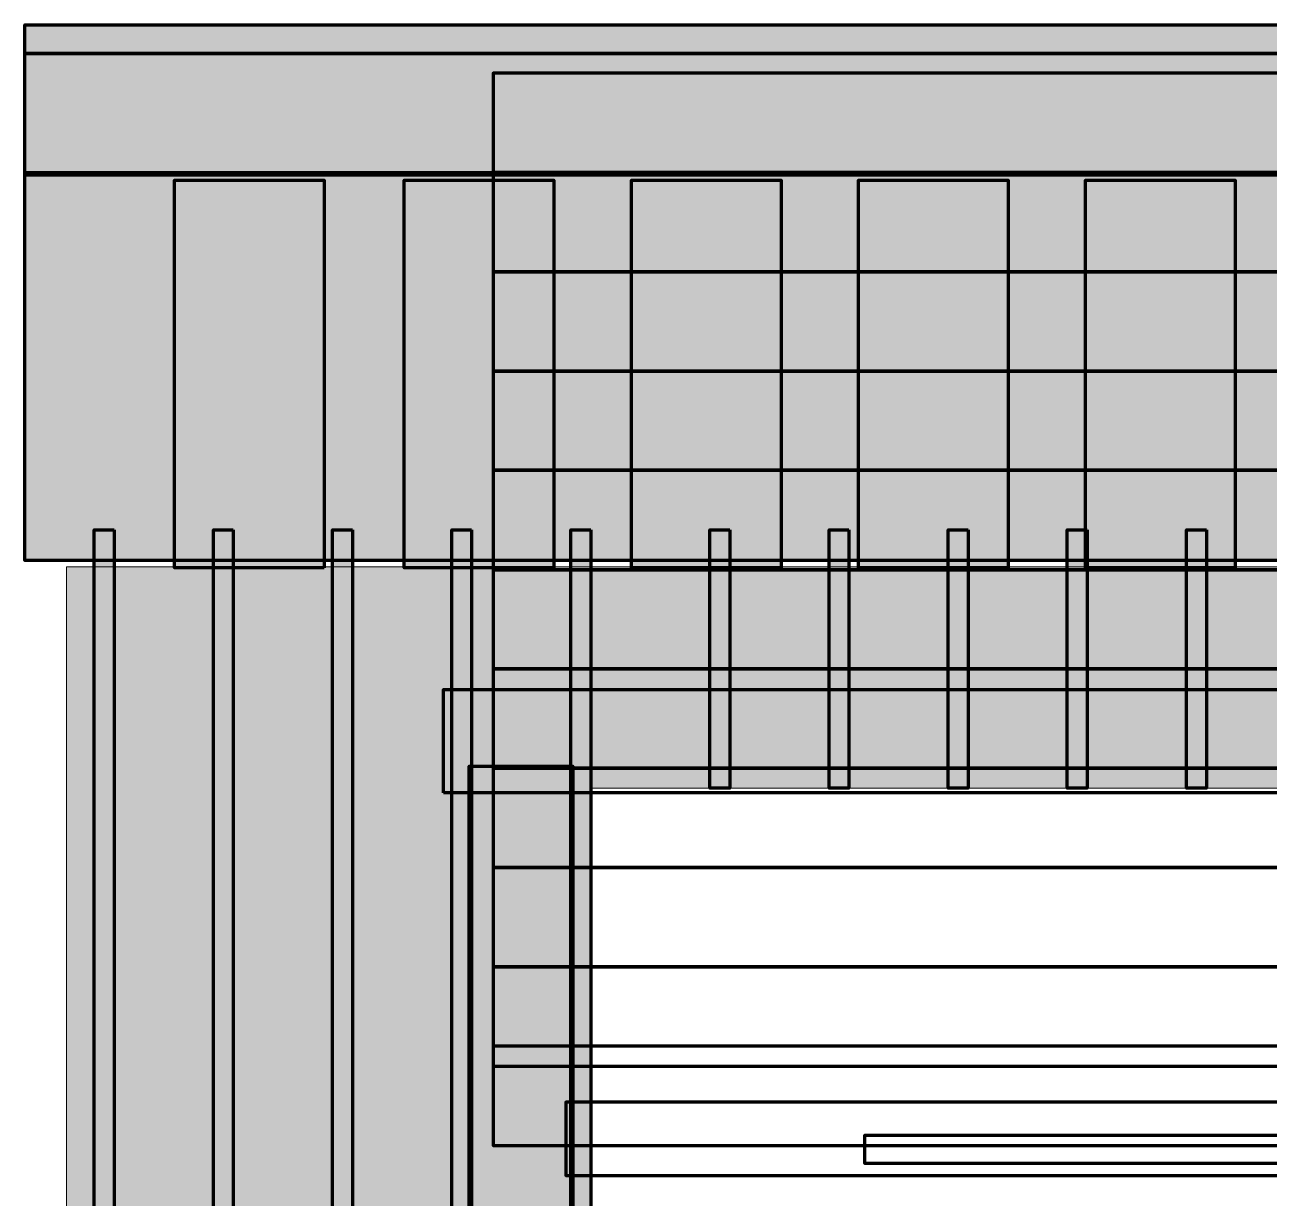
# Model space of a CAD drawing. Header units: inches. Extents: x 16.2 to 90.6, y -23.4 to 1.1.
# Drawn here: x 68.89 to 79.66, y -9.01 to 1.15 of the extents above; entities that cross this region are included whole.
import ezdxf

# ---------------------------------------------------------------- set-up
doc = ezdxf.new("R2010")
doc.units = ezdxf.units.IN
doc.header["$MEASUREMENT"] = 0
doc.layers.add('Layer 3', color=7, linetype='Continuous')

# ---------------------------------------------------------------- blocks, each defined once
blk = doc.blocks.new('block 13')
at = {"layer": 'Layer 3', "color": 7, "lineweight": 140, "true_color": 0xffffff}
for points in [[(85.656, 0.727), (72.94, 0.727), (72.94, -0.132), (85.656, -0.132), (85.656, 0.727)], [(85.656, -0.132), (72.94, -0.132), (72.94, -0.991), (85.656, -0.991), (85.656, -0.132)], [(85.656, -0.991), (72.94, -0.991), (72.94, -1.85), (85.656, -1.85), (85.656, -0.991)], [(85.656, -1.85), (72.94, -1.85), (72.94, -2.709), (85.656, -2.709), (85.656, -1.85)], [(85.656, -2.709), (72.94, -2.709), (72.94, -3.569), (85.656, -3.569), (85.656, -2.709)], [(85.656, -3.569), (72.94, -3.569), (72.94, -4.428), (85.656, -4.428), (85.656, -3.569)], [(85.656, -4.428), (72.94, -4.428), (72.94, -5.287), (85.656, -5.287), (85.656, -4.428)], [(85.656, -5.287), (72.94, -5.287), (72.94, -6.146), (85.656, -6.146), (85.656, -5.287)], [(85.656, -6.146), (72.94, -6.146), (72.94, -7.005), (85.656, -7.005), (85.656, -6.146)], [(85.656, -7.005), (72.94, -7.005), (72.94, -7.864), (85.656, -7.864), (85.656, -7.005)], [(85.656, -7.693), (72.94, -7.693), (72.94, -8.552), (85.656, -8.552), (85.656, -7.693)]]:
    blk.add_lwpolyline(points, dxfattribs=at)
blk = doc.blocks.new('block 14')
at = {"layer": 'Layer 3', "lineweight": 0}
for points in [[(69.25, -3.544), (69.25, -18.517), (90.128, -18.517), (90.128, -3.544), (69.25, -3.544)], [(84.968, -18.174), (73.799, -18.174), (73.799, -5.458), (84.968, -5.458), (84.968, -18.174)]]:
    blk.add_lwpolyline(points, dxfattribs=at)
blk = doc.blocks.new('block 15')
at = {"layer": 'Layer 3', "true_color": 0xf2f2f2}
h = blk.add_hatch(color=7, dxfattribs=at)
h.dxf.hatch_style = 2
h.paths.add_polyline_path([(69.661, -3.225), (69.661, -18.518), (69.489, -18.518), (69.489, -3.225)])
h = blk.add_hatch(color=7, dxfattribs=at)
h.dxf.hatch_style = 2
h.paths.add_polyline_path([(70.692, -3.225), (70.692, -18.518), (70.52, -18.518), (70.52, -3.225)])
h = blk.add_hatch(color=7, dxfattribs=at)
h.dxf.hatch_style = 2
h.paths.add_polyline_path([(71.723, -3.225), (71.723, -18.518), (71.551, -18.518), (71.551, -3.225)])
h = blk.add_hatch(color=7, dxfattribs=at)
h.dxf.hatch_style = 2
h.paths.add_polyline_path([(72.754, -3.225), (72.754, -18.518), (72.582, -18.518), (72.582, -3.225)])
h = blk.add_hatch(color=7, dxfattribs=at)
h.dxf.hatch_style = 2
h.paths.add_polyline_path([(73.785, -3.225), (73.785, -18.518), (73.613, -18.518), (73.613, -3.225)])
h = blk.add_hatch(color=7, dxfattribs=at)
h.dxf.hatch_style = 2
h.paths.add_polyline_path([(74.988, -3.225), (74.988, -5.459), (74.816, -5.459), (74.816, -3.225)])
h = blk.add_hatch(color=7, dxfattribs=at)
h.dxf.hatch_style = 2
h.paths.add_polyline_path([(76.019, -3.225), (76.019, -5.459), (75.847, -5.459), (75.847, -3.225)])
h = blk.add_hatch(color=7, dxfattribs=at)
h.dxf.hatch_style = 2
h.paths.add_polyline_path([(77.05, -3.225), (77.05, -5.459), (76.878, -5.459), (76.878, -3.225)])
h = blk.add_hatch(color=7, dxfattribs=at)
h.dxf.hatch_style = 2
h.paths.add_polyline_path([(78.081, -3.225), (78.081, -5.459), (77.909, -5.459), (77.909, -3.225)])
h = blk.add_hatch(color=7, dxfattribs=at)
h.dxf.hatch_style = 2
h.paths.add_polyline_path([(79.112, -3.225), (79.112, -5.459), (78.94, -5.459), (78.94, -3.225)])
at = {"layer": 'Layer 3', "color": 7, "lineweight": 70, "true_color": 0xffffff}
for points in [[(69.661, -3.225), (69.661, -18.518), (69.489, -18.518), (69.489, -3.225), (69.661, -3.225)], [(70.692, -3.225), (70.692, -18.518), (70.52, -18.518), (70.52, -3.225), (70.692, -3.225)], [(71.723, -3.225), (71.723, -18.518), (71.551, -18.518), (71.551, -3.225), (71.723, -3.225)], [(72.754, -3.225), (72.754, -18.518), (72.582, -18.518), (72.582, -3.225), (72.754, -3.225)], [(73.785, -3.225), (73.785, -18.518), (73.613, -18.518), (73.613, -3.225), (73.785, -3.225)], [(74.988, -3.225), (74.988, -5.459), (74.816, -5.459), (74.816, -3.225), (74.988, -3.225)], [(76.019, -3.225), (76.019, -5.459), (75.847, -5.459), (75.847, -3.225), (76.019, -3.225)], [(77.05, -3.225), (77.05, -5.459), (76.878, -5.459), (76.878, -3.225), (77.05, -3.225)], [(78.081, -3.225), (78.081, -5.459), (77.909, -5.459), (77.909, -3.225), (78.081, -3.225)], [(79.112, -3.225), (79.112, -5.459), (78.94, -5.459), (78.94, -3.225), (79.112, -3.225)]]:
    blk.add_lwpolyline(points, dxfattribs=at)
blk = doc.blocks.new('block 16')
at = {"layer": 'Layer 3', "true_color": 0xf2f2f2}
h = blk.add_hatch(color=7, dxfattribs=at)
h.dxf.hatch_style = 2
h.paths.add_polyline_path([(90.639, 0.899), (68.889, 0.899), (68.889, 1.145), (90.639, 1.145)])
h = blk.add_hatch(color=7, dxfattribs=at)
h.dxf.hatch_style = 2
h.paths.add_polyline_path([(90.639, -0.156), (68.889, -0.156), (68.889, 0.899), (90.639, 0.899)])
h = blk.add_hatch(color=7, dxfattribs=at)
h.dxf.hatch_style = 2
h.paths.add_polyline_path([(90.594, -3.488), (68.889, -3.488), (68.889, -0.133), (90.594, -0.133)])
h = blk.add_hatch(color=7, dxfattribs=at)
h.dxf.hatch_style = 2
h.paths.add_polyline_path([(71.479, -3.553), (70.184, -3.553), (70.184, -0.198), (71.479, -0.198)])
h = blk.add_hatch(color=7, dxfattribs=at)
h.dxf.hatch_style = 2
h.paths.add_polyline_path([(73.467, -3.553), (72.171, -3.553), (72.171, -0.198), (73.467, -0.198)])
h = blk.add_hatch(color=7, dxfattribs=at)
h.dxf.hatch_style = 2
h.paths.add_polyline_path([(75.432, -3.553), (74.137, -3.553), (74.137, -0.198), (75.432, -0.198)])
h = blk.add_hatch(color=7, dxfattribs=at)
h.dxf.hatch_style = 2
h.paths.add_polyline_path([(77.397, -3.553), (76.102, -3.553), (76.102, -0.198), (77.397, -0.198)])
h = blk.add_hatch(color=7, dxfattribs=at)
h.dxf.hatch_style = 2
h.paths.add_polyline_path([(79.362, -3.553), (78.067, -3.553), (78.067, -0.198), (79.362, -0.198)])
at = {"layer": 'Layer 3', "color": 7, "lineweight": 106, "true_color": 0xffffff}
for points in [[(90.639, 0.899), (68.889, 0.899), (68.889, 1.145), (90.639, 1.145), (90.639, 0.899)], [(90.639, -0.156), (68.889, -0.156), (68.889, 0.899), (90.639, 0.899), (90.639, -0.156)], [(90.594, -3.488), (68.889, -3.488), (68.889, -0.133), (90.594, -0.133), (90.594, -3.488)], [(71.479, -3.553), (70.184, -3.553), (70.184, -0.198), (71.479, -0.198), (71.479, -3.553)], [(73.467, -3.553), (72.171, -3.553), (72.171, -0.198), (73.467, -0.198), (73.467, -3.553)], [(75.432, -3.553), (74.137, -3.553), (74.137, -0.198), (75.432, -0.198), (75.432, -3.553)], [(77.397, -3.553), (76.102, -3.553), (76.102, -0.198), (77.397, -0.198), (77.397, -3.553)], [(79.362, -3.553), (78.067, -3.553), (78.067, -0.198), (79.362, -0.198), (79.362, -3.553)]]:
    blk.add_lwpolyline(points, dxfattribs=at)
blk = doc.blocks.new('block 12')
at = {"layer": 'Layer 3', "true_color": 0xbbc0c6}
h = blk.add_hatch(color=9, dxfattribs=at)
h.dxf.hatch_style = 2
h.paths.add_polyline_path([(69.25, -3.544), (69.25, -18.517), (90.128, -18.517), (90.128, -3.544)])
h.paths.add_polyline_path([(84.968, -18.174), (73.799, -18.174), (73.799, -5.458), (84.968, -5.458)])
at = {"layer": 'Layer 3', "color": 7, "lineweight": 140, "true_color": 0xffffff}
for points in [[(72.51, -5.501), (72.51, -4.605), (86.181, -4.605), (86.181, -5.501), (72.51, -5.501)], [(73.629, -18.585), (72.734, -18.585), (72.734, -5.268), (73.629, -5.268), (73.629, -18.585)], [(84.882, -8.177), (73.569, -8.177), (73.569, -8.81), (84.882, -8.81), (84.882, -8.177)], [(82.305, -8.466), (76.153, -8.466), (76.153, -8.704), (82.305, -8.704), (82.305, -8.466)]]:
    blk.add_lwpolyline(points, dxfattribs=at)
at = {"layer": 'Layer 3'}
for name in ['block 16', 'block 13', 'block 15', 'block 14']:
    blk.add_blockref(name, (0, 0), dxfattribs=at)

msp = doc.modelspace()

# ---------------------------------------------------------------- block references
at = {"layer": 'Layer 3'}
msp.add_blockref('block 12', (0, 0), dxfattribs=at)

doc.saveas('drawing.dxf')
